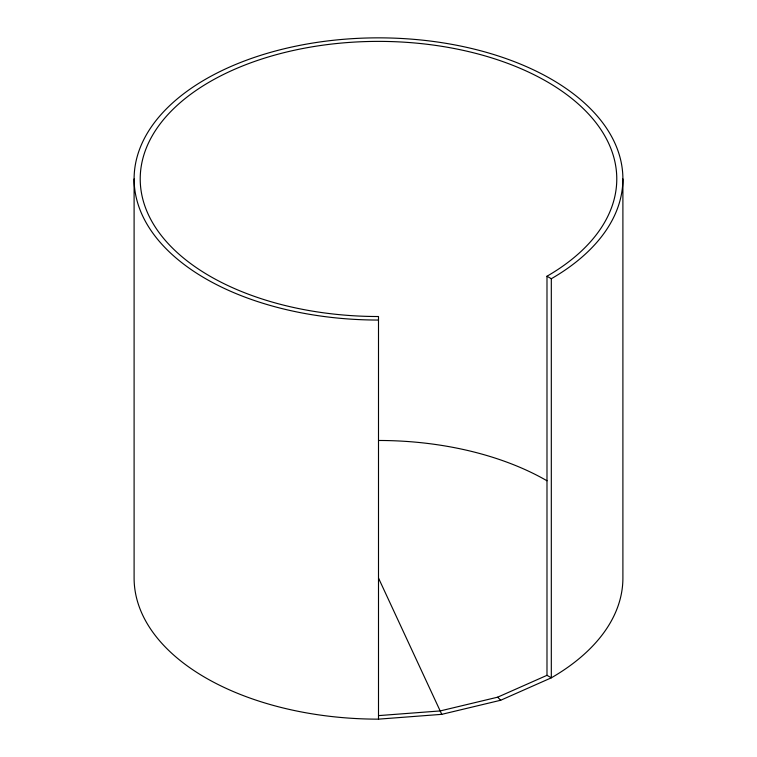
<?xml version="1.0" encoding="UTF-8"?>
<svg xmlns="http://www.w3.org/2000/svg" width="757" height="757" viewBox="0 0 757 757"><rect width="100%" height="100%" fill="white"/><g stroke="black" fill="none" stroke-linecap="round" stroke-linejoin="round"><path stroke-width="1.14" d="M378.5 715.62L440.177 710.937L497.642 697.188L546.989 675.329L551.314 677.827A244.397 141.105 0 0 0 622.897 578.045L622.897 178.955M134.103 178.955L134.103 578.045A244.397 141.105 0 0 0 378.5 719.15L441.757 714.343L500.699 700.244L551.314 677.827L551.314 278.727A244.397 141.105 0 0 0 500.699 56.756A244.397 141.105 0 0 0 142.43 142.43A244.397 141.105 0 0 0 378.5 320.05M378.5 719.15L378.5 316.521A238.285 137.575 0 0 1 148.334 143.347A238.285 137.575 0 0 1 497.642 59.812A238.285 137.575 0 0 1 546.989 276.229L551.314 278.727M497.642 697.188L500.699 700.244M378.5 578.045L441.757 714.343M546.989 276.229L546.989 675.329M378.5 440.479A238.285 137.575 0 0 1 546.989 480.771"/></g></svg>
